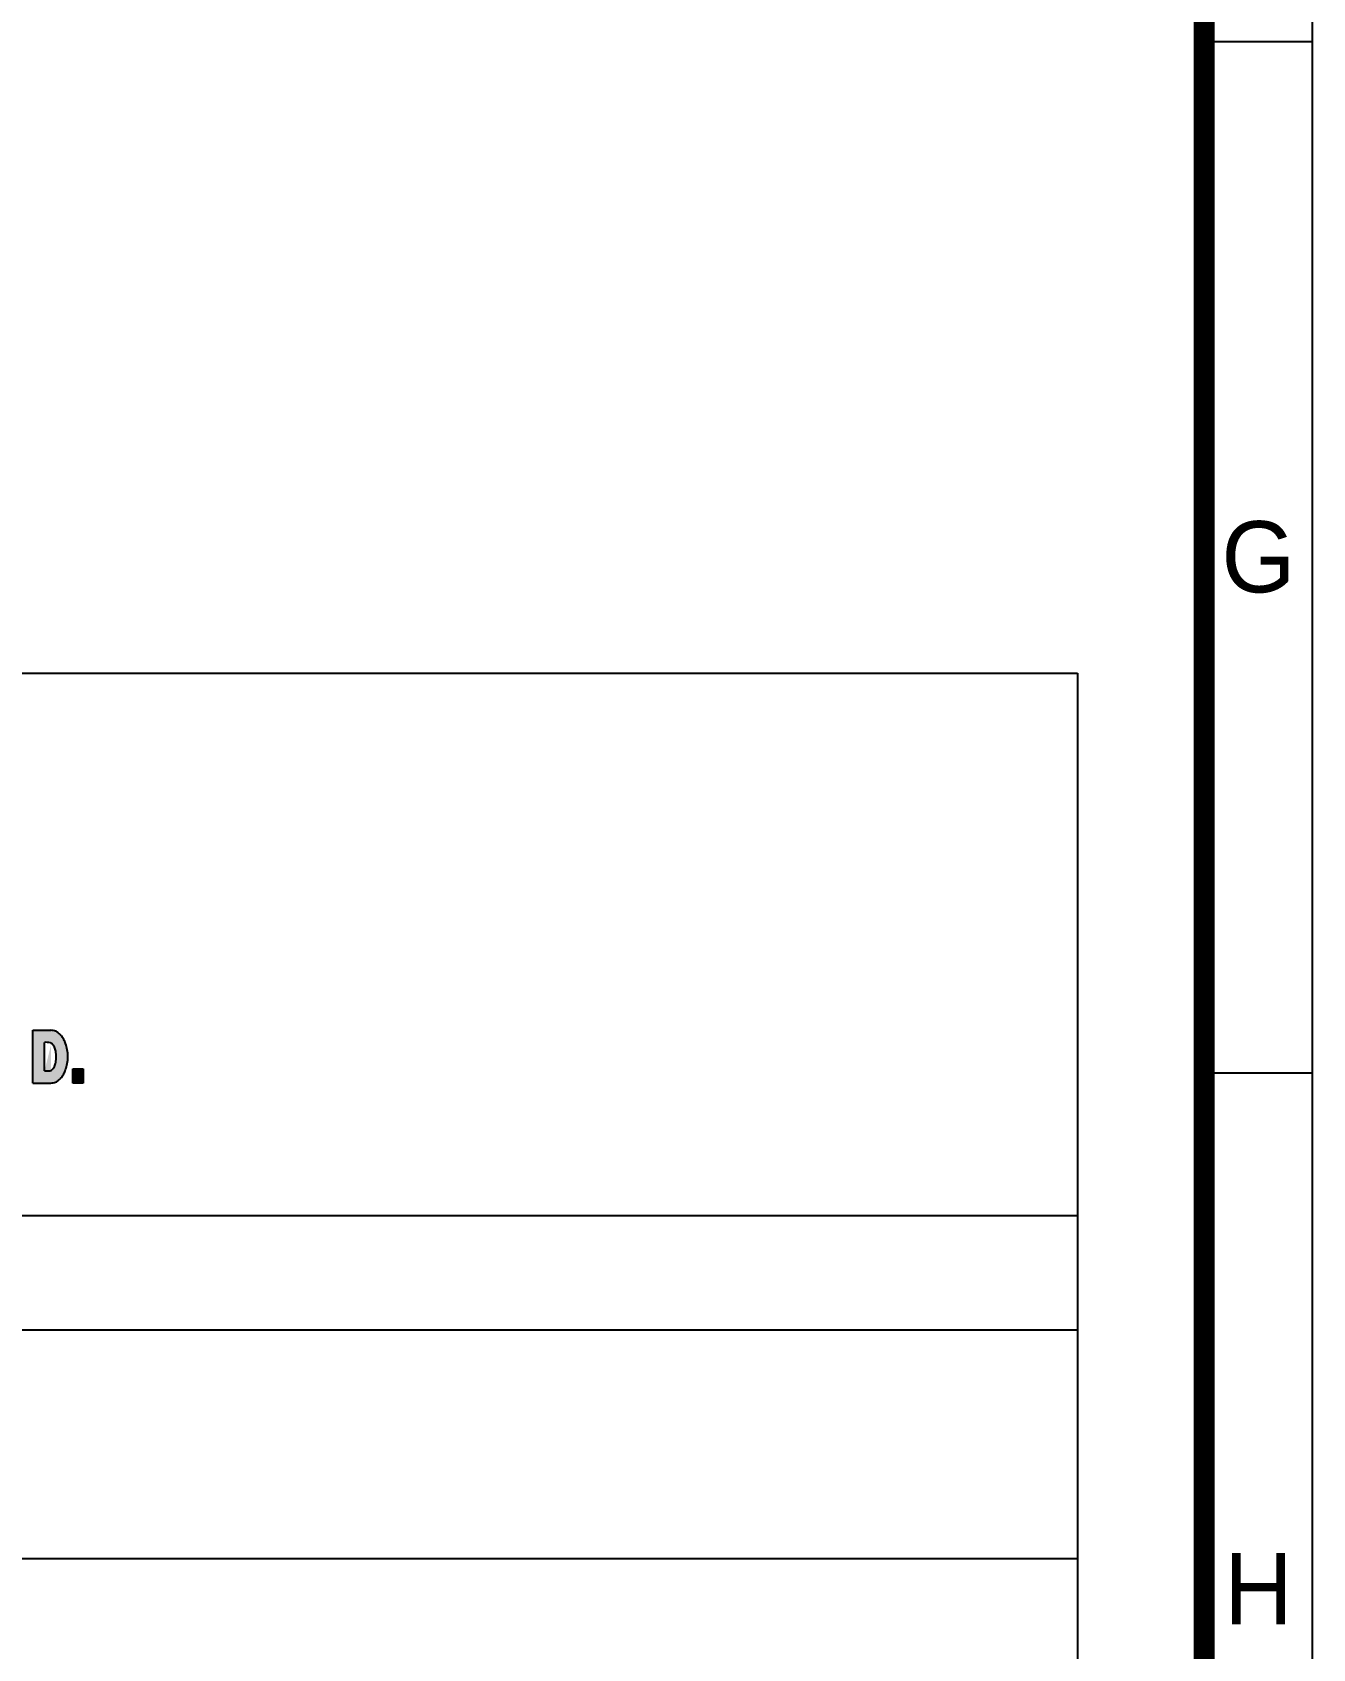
# Model space of a CAD drawing. Header units: millimetres. Extents: x 0 to 600, y 0 to 297.
# Drawn here: x 569.8 to 600, y 110.6 to 148.72 of the extents above; entities that cross this region are included whole.
import ezdxf

# ---------------------------------------------------------------- set-up
doc = ezdxf.new("R2010")
doc.units = ezdxf.units.MM
doc.layers.add('0_Title Block', color=7, linetype='Continuous')
doc.styles.get("Standard").update_dxf_attribs({"font": 'pnid.shx', "bigfont": 'kosdichs.shx'})

# ---------------------------------------------------------------- blocks, each defined once
blk = doc.blocks.new('SIEMENS AG TEMPLATE(600X297)')
h = blk.add_hatch(color=0)
h.dxf.hatch_style = 1
edge = h.paths.add_edge_path()
edge.add_line((569.816, 123.938), (570.242, 123.938))
edge.add_ellipse((570.242, 124.561), major_axis=(0, 0.622), ratio=0.641505, start_angle=180, end_angle=359.9591)
edge.add_line((570.243, 125.183), (569.816, 125.183))
edge.add_line((569.816, 125.183), (569.816, 123.938))
edge = h.paths.add_edge_path(flags=16)
edge.add_arc((570.126, 124.498), 0.401, 76.5465, 95.1396, ccw=False)
edge.add_ellipse((570.209, 124.558), major_axis=(0, 0.33), ratio=0.481414, start_angle=351.739, end_angle=353.6264, ccw=False)
edge.add_ellipse((570.209, 124.558), major_axis=(0, 0.33), ratio=0.481414, start_angle=185.8968, end_angle=351.739, ccw=False)
edge.add_arc((570.124, 125.198), 0.975, 267.9959, 275.9551, ccw=False)
edge.add_line((570.09, 124.224), (570.09, 124.897))
h = blk.add_hatch(color=0)
h.dxf.hatch_style = 1
h.paths.add_polyline_path([(570.763, 123.938), (571.004, 123.938), (571.004, 124.275), (570.763, 124.275)])
at = {"color": 0}
for p, q in [((600, 0), (600, 297)), ((597.442, 148.5), (600, 148.5)), ((509.341, 133.608), (594.451, 133.608)), ((594.451, 133.608), (594.451, 89.652)), ((569.816, 125.183), (570.243, 125.183)), ((569.816, 123.938), (569.816, 125.183)), ((570.09, 124.224), (570.09, 124.897)), ((570.763, 124.275), (571.004, 124.275)), ((570.763, 123.938), (570.763, 124.275)), ((571.004, 124.275), (571.004, 123.938)), ((569.816, 123.938), (570.242, 123.938)), ((571.004, 123.938), (570.763, 123.938)), ((597.442, 124.176), (600, 124.176)), ((509.341, 120.815), (594.451, 120.815)), ((509.341, 118.115), (594.451, 118.115)), ((509.341, 112.724), (594.451, 112.724))]:
    blk.add_line(p, q, dxfattribs=at)
at = {"color": 0, "const_width": 0.5}
blk.add_lwpolyline([(597.442, 2.559), (2.558, 2.559), (2.558, 294.441), (597.442, 294.441)], close=True, dxfattribs=at)
at = {"color": 0}
for centre, radius, start, end in [((570.242, 124.924), 0.259, 77.4154, 89.967), ((570.242, 124.927), 0.256, 90.0007, 90.0638), ((570.238, 124.904), 0.28, 66.2247, 77.375), ((570.215, 124.855), 0.334, 51.1, 66.0261), ((570.154, 124.779), 0.431, 39.2123, 51.1281), ((570.056, 124.699), 0.558, 28.7546, 39.2197), ((570.126, 124.498), 0.401, 74.6803, 95.1396), ((570.207, 124.803), 0.0853, 68.3879, 76.8664), ((570.199, 124.784), 0.106, 51.6275, 67.9822), ((570.158, 124.734), 0.171, 34.4779, 51.2258), ((570.067, 124.67), 0.282, 24.5482, 34.7937), ((569.955, 124.618), 0.406, 17.1396, 24.6507), ((569.845, 124.583), 0.52, 11.4694, 17.1999), ((569.749, 124.564), 0.618, 5.4365, 11.4682), ((569.93, 124.63), 0.701, 19.8108, 28.7896), ((569.79, 124.58), 0.85, 9.5703, 19.7805), ((569.688, 124.562), 0.954, 359.9651, 9.6341), ((570.158, 124.381), 0.171, 308.7731, 325.5224), ((570.067, 124.446), 0.282, 325.2065, 335.4519), ((569.955, 124.498), 0.406, 335.3494, 342.8604), ((569.845, 124.532), 0.52, 342.8002, 348.5306), ((569.749, 124.551), 0.618, 348.5318, 354.5635), ((569.69, 124.558), 0.678, 359.9853, 5.4697), ((569.69, 124.557), 0.678, 354.5303, 0.0148), ((569.79, 124.542), 0.85, 340.2195, 350.4297), ((569.688, 124.56), 0.954, 350.366, 0.035), ((570.124, 125.198), 0.975, 267.9959, 275.9551), ((570.207, 124.312), 0.0848, 282.1931, 291.6287), ((570.199, 124.331), 0.106, 292.0181, 308.3711), ((570.242, 124.198), 0.259, 270.0336, 282.5849), ((570.238, 124.218), 0.28, 282.6252, 293.7743), ((570.215, 124.266), 0.334, 293.973, 308.9002), ((570.154, 124.342), 0.431, 308.8721, 320.7878), ((570.056, 124.423), 0.558, 320.7804, 331.2455), ((569.93, 124.492), 0.701, 331.2105, 340.1893)]:
    blk.add_arc(centre, radius, start, end, dxfattribs=at)
at = {"color": 0, "char_height": 1.679, "attachment_point": 5}
for s, insert in [('G', (598.721, 136.338)), ('H', (598.721, 112.015))]:
    blk.add_mtext(s, dxfattribs=dict(at, insert=insert))

msp = doc.modelspace()

# ---------------------------------------------------------------- block references
at = {"layer": '0_Title Block'}
msp.add_blockref('SIEMENS AG TEMPLATE(600X297)', (0, 0), dxfattribs=at)

doc.saveas('drawing.dxf')
